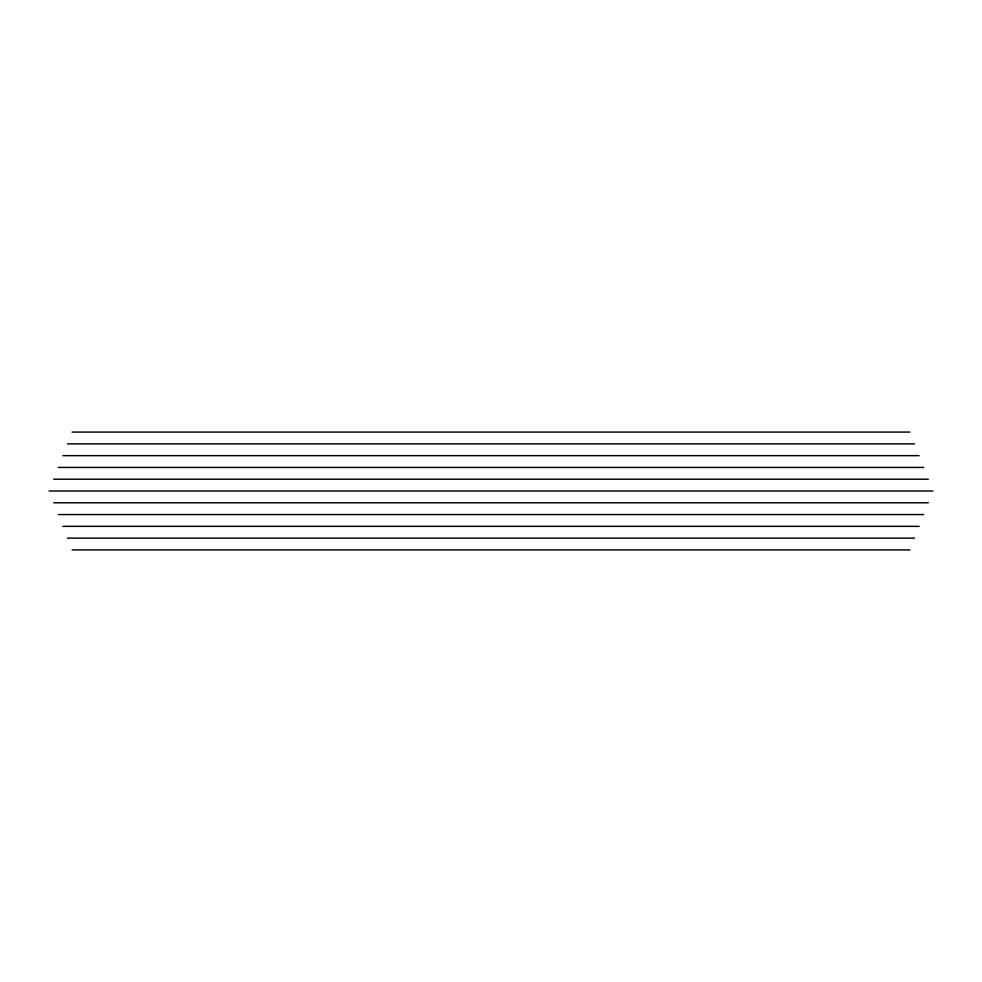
<?xml version="1.0" encoding="UTF-8"?>
<svg xmlns="http://www.w3.org/2000/svg" width="982" height="982" viewBox="0 0 982 982"><rect width="100%" height="100%" fill="white"/><g stroke="black" fill="none" stroke-linecap="round" stroke-linejoin="round"><path stroke-width="1.47" d="M72.079 432.08L909.921 432.08M67.488 443.864L914.512 443.864M62.885 455.648L919.115 455.648M58.294 467.432L923.706 467.432M53.691 479.216L928.309 479.216M49.1 491L932.9 491M53.691 502.784L928.309 502.784M58.294 514.568L923.706 514.568M62.885 526.352L919.115 526.352M67.488 538.136L914.512 538.136M72.079 549.92L909.921 549.92"/></g></svg>
